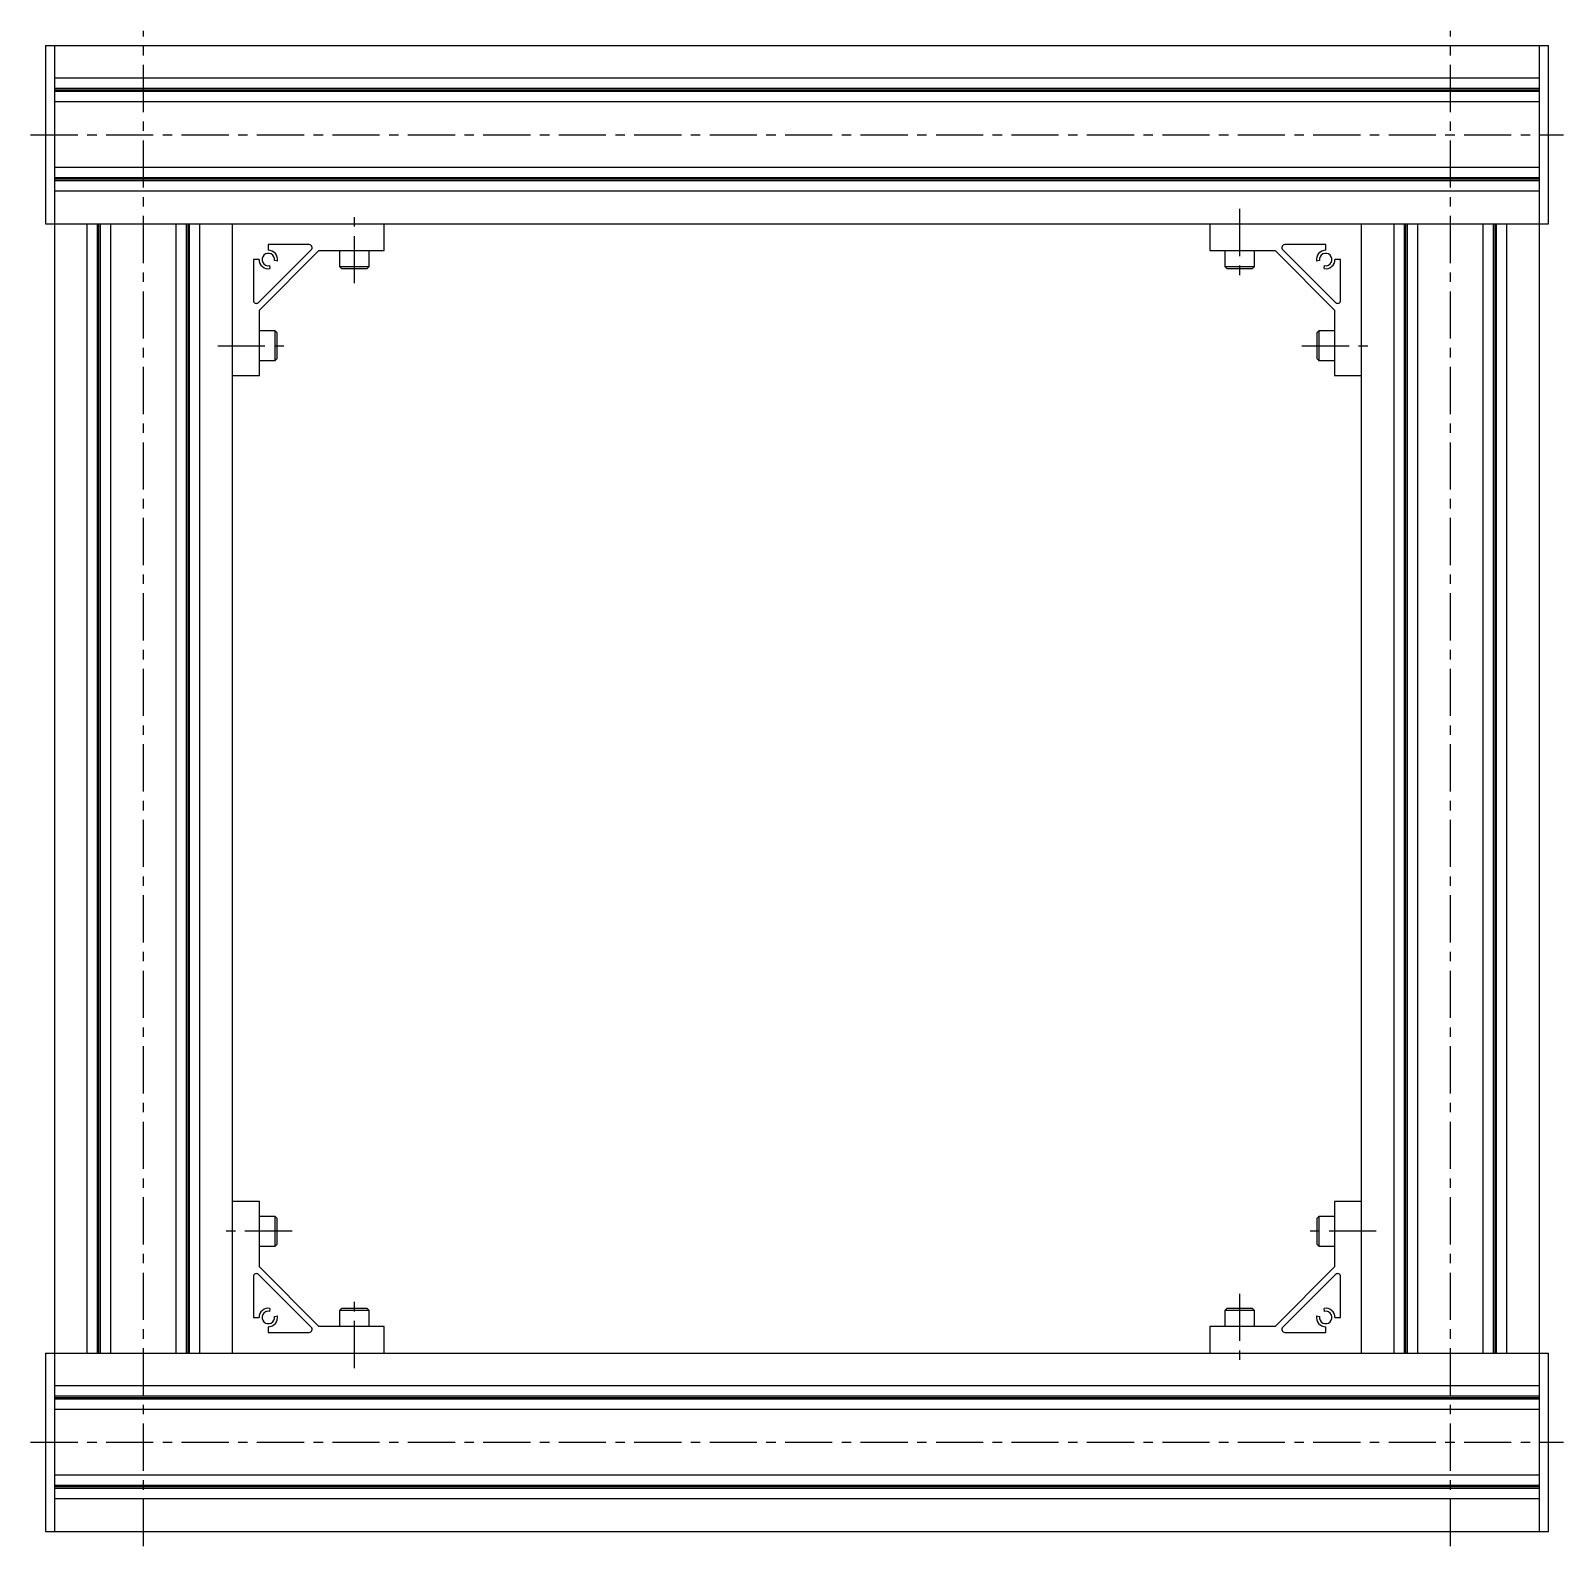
# Model space of a CAD drawing. Extents: x -5 to 1191, y -8 to 1575.
# Drawn here: x -5 to 511, y 1065 to 1575 of the extents above; entities that cross this region are included whole.
import ezdxf

# ---------------------------------------------------------------- set-up
doc = ezdxf.new("R2010")
doc.units = 0
doc.header["$LTSCALE"] = 0.5
doc.linetypes.add('CENTER', pattern=[50.8, 31.75, -6.35, 6.35, -6.35])
doc.layers.add('MSM_CENTER', color=1, linetype='CENTER')
doc.layers.add('MSM_CONTINUOUS', color=7, linetype='CONTINUOUS')

msp = doc.modelspace()

# ---------------------------------------------------------------- linework, layer by layer
at = {"layer": 'MSM_CENTER'}
for p, q in [((33, 1065), (33, 1575)), ((473, 1065), (473, 1575)), ((-5, 1540), (511, 1540)), ((104, 1490), (104, 1515)), ((402, 1515), (402, 1490)), ((58, 1469), (83, 1469)), ((423, 1469), (448, 1469)), ((83, 1171), (58, 1171)), ((448, 1171), (423, 1171)), ((104, 1125), (104, 1150)), ((402, 1150), (402, 1125)), ((-5, 1100), (511, 1100))]:
    msp.add_line(p, q, dxfattribs=at)
at = {"layer": 'MSM_CONTINUOUS'}
for p, q in [((0, 1570), (506, 1570)), ((0, 1570), (0, 1510)), ((3, 1570), (3, 1070)), ((503, 1070), (503, 1570)), ((506, 1510), (506, 1570)), ((503, 1559), (3, 1559)), ((503, 1555.52), (3, 1555.52)), ((503, 1555), (3, 1555)), ((503, 1554.48), (3, 1554.48)), ((503, 1551), (3, 1551)), ((503, 1529), (3, 1529)), ((503, 1525.52), (3, 1525.52)), ((503, 1525), (3, 1525)), ((503, 1524.48), (3, 1524.48)), ((503, 1521), (3, 1521)), ((0, 1510), (506, 1510)), ((14, 1130), (14, 1510)), ((17.48, 1130), (17.48, 1510)), ((18, 1130), (18, 1510)), ((18.52, 1130), (18.52, 1510)), ((22, 1130), (22, 1510)), ((44, 1130), (44, 1510)), ((47.48, 1130), (47.48, 1510)), ((48, 1130), (48, 1510)), ((48.52, 1130), (48.52, 1510)), ((52, 1130), (52, 1510)), ((63, 1130), (63, 1510)), ((114, 1501), (114, 1510)), ((392, 1510), (392, 1501)), ((443, 1130), (443, 1510)), ((454, 1130), (454, 1510)), ((457.48, 1130), (457.48, 1510)), ((458, 1130), (458, 1510)), ((458.52, 1130), (458.52, 1510)), ((462, 1130), (462, 1510)), ((484, 1130), (484, 1510)), ((487.48, 1130), (487.48, 1510)), ((488, 1130), (488, 1510)), ((488.52, 1130), (488.52, 1510)), ((492, 1130), (492, 1510)), ((75, 1503), (75, 1501.1)), ((88.76, 1503), (75, 1503)), ((431, 1503), (417.24, 1503)), ((431, 1501.1), (431, 1503)), ((70, 1498), (70, 1484.24)), ((71.9, 1498), (70, 1498)), ((71.71, 1483.54), (89.46, 1501.29)), ((72, 1481), (92, 1501)), ((78.05, 1497.46), (77.07, 1497.64)), ((92, 1501), (114, 1501)), ((99, 1501), (99, 1495.67)), ((109, 1495.67), (109, 1501)), ((392, 1501), (414, 1501)), ((397, 1501), (397, 1495.67)), ((407, 1495.67), (407, 1501)), ((414, 1501), (434, 1481)), ((416.54, 1501.29), (434.29, 1483.54)), ((428.93, 1497.64), (427.95, 1497.46)), ((436, 1498), (434.1, 1498)), ((436, 1484.24), (436, 1498)), ((75.36, 1495.93), (75.54, 1494.95)), ((99, 1495.67), (99.67, 1495)), ((99, 1495.67), (109, 1495.67)), ((99.67, 1495), (108.33, 1495)), ((108.33, 1495), (109, 1495.67)), ((397, 1495.67), (397.67, 1495)), ((397, 1495.67), (407, 1495.67)), ((397.67, 1495), (406.33, 1495)), ((406.33, 1495), (407, 1495.67)), ((430.46, 1494.95), (430.64, 1495.93)), ((72, 1459), (72, 1481)), ((434, 1481), (434, 1459)), ((77.33, 1474), (72, 1474)), ((78, 1473.33), (77.33, 1474)), ((77.33, 1464), (77.33, 1474)), ((78, 1464.67), (78, 1473.33)), ((428.67, 1474), (428, 1473.33)), ((428, 1473.33), (428, 1464.67)), ((434, 1474), (428.67, 1474)), ((428.67, 1474), (428.67, 1464)), ((72, 1464), (77.33, 1464)), ((77.33, 1464), (78, 1464.67)), ((428, 1464.67), (428.67, 1464)), ((428.67, 1464), (434, 1464)), ((63, 1459), (72, 1459)), ((434, 1459), (443, 1459)), ((72, 1181), (63, 1181)), ((72, 1159), (72, 1181)), ((443, 1181), (434, 1181)), ((434, 1181), (434, 1159)), ((77.33, 1176), (72, 1176)), ((78, 1175.33), (77.33, 1176)), ((77.33, 1166), (77.33, 1176)), ((78, 1166.67), (78, 1175.33)), ((428.67, 1176), (428, 1175.33)), ((428, 1175.33), (428, 1166.67)), ((434, 1176), (428.67, 1176)), ((428.67, 1176), (428.67, 1166)), ((77.33, 1166), (78, 1166.67)), ((428, 1166.67), (428.67, 1166)), ((72, 1166), (77.33, 1166)), ((428.67, 1166), (434, 1166)), ((89.46, 1138.71), (71.71, 1156.46)), ((92, 1139), (72, 1159)), ((434, 1159), (414, 1139)), ((434.29, 1156.46), (416.54, 1138.71)), ((70, 1155.76), (70, 1142)), ((436, 1142), (436, 1155.76)), ((70, 1142), (71.9, 1142)), ((75.54, 1145.05), (75.36, 1144.07)), ((77.07, 1142.36), (78.05, 1142.54)), ((99.67, 1145), (99, 1144.33)), ((99, 1144.33), (99, 1139)), ((109, 1144.33), (99, 1144.33)), ((108.33, 1145), (99.67, 1145)), ((109, 1144.33), (108.33, 1145)), ((109, 1139), (109, 1144.33)), ((397.67, 1145), (397, 1144.33)), ((397, 1144.33), (397, 1139)), ((407, 1144.33), (397, 1144.33)), ((406.33, 1145), (397.67, 1145)), ((407, 1144.33), (406.33, 1145)), ((407, 1139), (407, 1144.33)), ((427.95, 1142.54), (428.93, 1142.36)), ((430.64, 1144.07), (430.46, 1145.05)), ((434.1, 1142), (436, 1142)), ((75, 1138.9), (75, 1137)), ((75, 1137), (88.76, 1137)), ((114, 1139), (92, 1139)), ((114, 1130), (114, 1139)), ((414, 1139), (392, 1139)), ((392, 1139), (392, 1130)), ((417.24, 1137), (431, 1137)), ((431, 1137), (431, 1138.9)), ((0, 1130), (506, 1130)), ((0, 1130), (0, 1070)), ((506, 1070), (506, 1130)), ((503, 1119), (3, 1119)), ((503, 1115.52), (3, 1115.52)), ((503, 1115), (3, 1115)), ((503, 1114.48), (3, 1114.48)), ((503, 1111), (3, 1111)), ((503, 1089), (3, 1089)), ((503, 1085.52), (3, 1085.52)), ((503, 1085), (3, 1085)), ((503, 1084.48), (3, 1084.48)), ((503, 1081), (3, 1081)), ((0, 1070), (506, 1070))]:
    msp.add_line(p, q, dxfattribs=at)
for centre, radius, start, end in [((88.76, 1502), 1, 315, 90), ((417.24, 1502), 1, 90, 225), ((75, 1498), 3.1, 180, 280), ((75, 1498), 2.1, 350, 280), ((75, 1498), 3.1, 350, 90), ((431, 1498), 3.1, 90, 190), ((431, 1498), 2.1, 260, 190), ((431, 1498), 3.1, 260, 0), ((71, 1484.24), 1, 180, 315), ((435, 1484.24), 1, 225, 0), ((71, 1155.76), 1, 45, 180), ((435, 1155.76), 1, 0, 135), ((75, 1142), 3.1, 80, 180), ((75, 1142), 2.1, 80, 10), ((75, 1142), 3.1, 270, 10), ((431, 1142), 3.1, 170, 270), ((431, 1142), 2.1, 170, 100), ((431, 1142), 3.1, 0, 100), ((88.76, 1138), 1, 270, 45), ((417.24, 1138), 1, 135, 270)]:
    msp.add_arc(centre, radius, start, end, dxfattribs=at)

doc.saveas('drawing.dxf')
